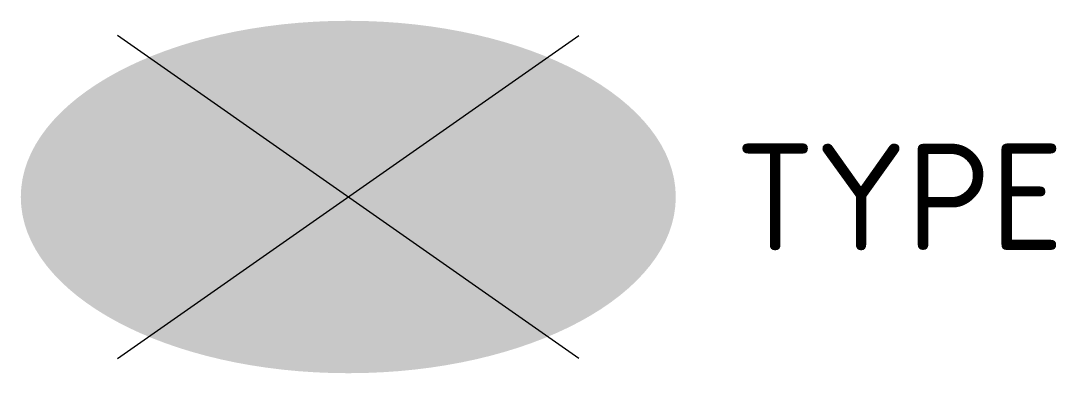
# Model space of a CAD drawing. Extents: x -5.5 to 11.9, y -3 to 3.
import ezdxf
from ezdxf.enums import TextEntityAlignment as Align

# ---------------------------------------------------------------- set-up
doc = ezdxf.new("R2010")
doc.units = 0
doc.styles.add('NLCS-ISO', font='NLCS-ISO.ttf')

msp = doc.modelspace()

# ---------------------------------------------------------------- hatches: boundary and pattern name
h = msp.add_hatch()
h.set_pattern_fill('GR-VASTEPLANTEN', color=256, scale=0.05, style=0, pattern_type=2)
h.set_pattern_definition([(0, (-1.9971, -1.103), (0.1443375, 0.25), [0.033494, -0.255181]), (30, (-1.96361, -1.103), (0.1443376, 0.25), [0.033494, -0.466506]), (60, (-1.9346, -1.08626), (-0.1443376, 0.25), [0.033494, -0.255181]), (90, (-1.91786, -1.05725), (-0.1443375, 0.25), [0.033494, -0.466506]), (120, (-1.91786, -1.02376), (-0.288675, -6e-08), [0.033494, -0.255181]), (150, (-1.9346, -0.99475), (-0.288675, 6e-08), [0.033494, -0.466506]), (180, (-1.9636, -0.978), (-0.1443375, -0.25), [0.033494, -0.255181]), (210, (-1.9971, -0.978), (-0.1443376, -0.25), [0.033494, -0.466506]), (240, (-2.0261, -0.99475), (0.1443376, -0.25), [0.033494, -0.255181]), (270, (-2.04286, -1.02376), (0.1443375, -0.25), [0.033494, -0.466506]), (300, (-2.04286, -1.05725), (0.288675, 6e-08), [0.033494, -0.255181]), (330, (-2.02611, -1.08626), (0.288675, -6e-08), [0.033494, -0.466506])])
edge = h.paths.add_edge_path()
edge.add_ellipse((0, 0), major_axis=(-5.525, 0), ratio=0.538462, start_angle=0, end_angle=360, ccw=False)

# ---------------------------------------------------------------- linework, layer by layer
for p, q in [((-3.891, -2.724), (3.891, 2.724)), ((3.891, -2.724), (-3.891, 2.724))]:
    msp.add_line(p, q)

# ---------------------------------------------------------------- texts
at = {"style": 'NLCS-ISO'}
msp.add_attdef('TYPE', text='', height=1.8, dxfattribs=at).set_placement((6.525, 0), align=Align.MIDDLE_LEFT)

doc.saveas('drawing.dxf')
